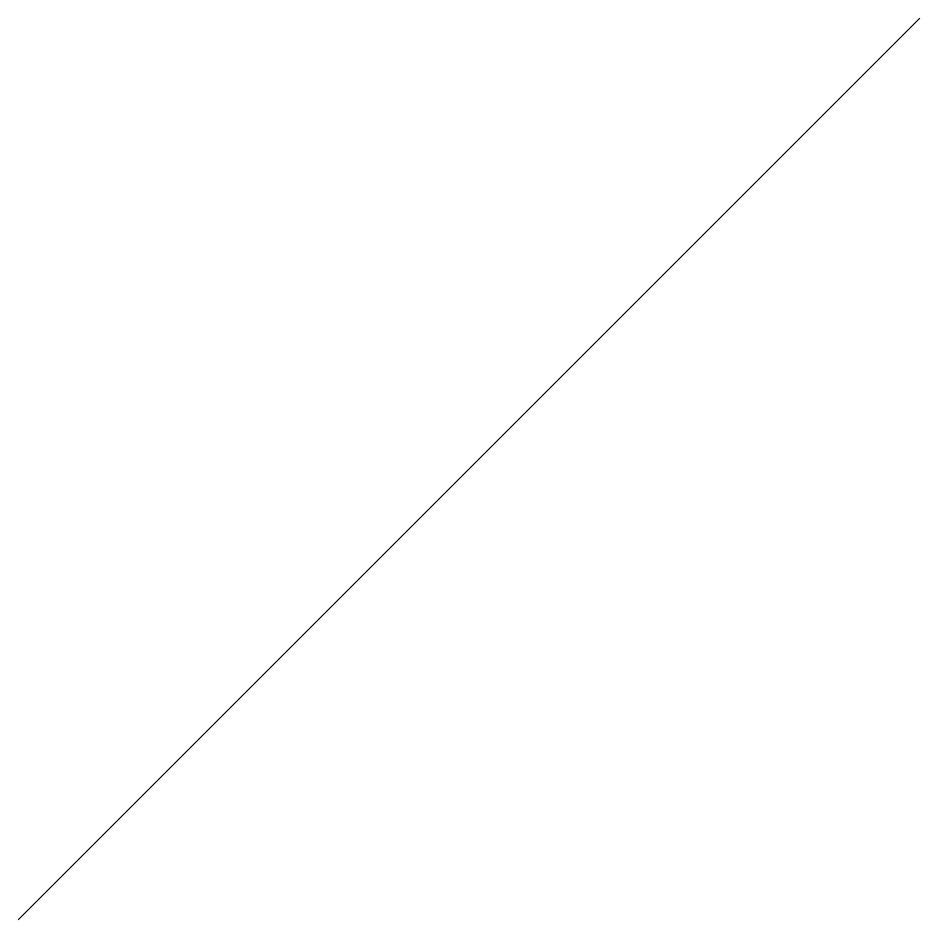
# Model space of a CAD drawing. Extents: x 1 to 3, y 2 to 4.
import ezdxf

# ---------------------------------------------------------------- set-up
doc = ezdxf.new("R2010")
doc.units = 0

msp = doc.modelspace()

# ---------------------------------------------------------------- linework, layer by layer
at = {"layer": '', "color": 0}
msp.add_line((1, 2), (3, 4), dxfattribs=at)

doc.saveas('drawing.dxf')
